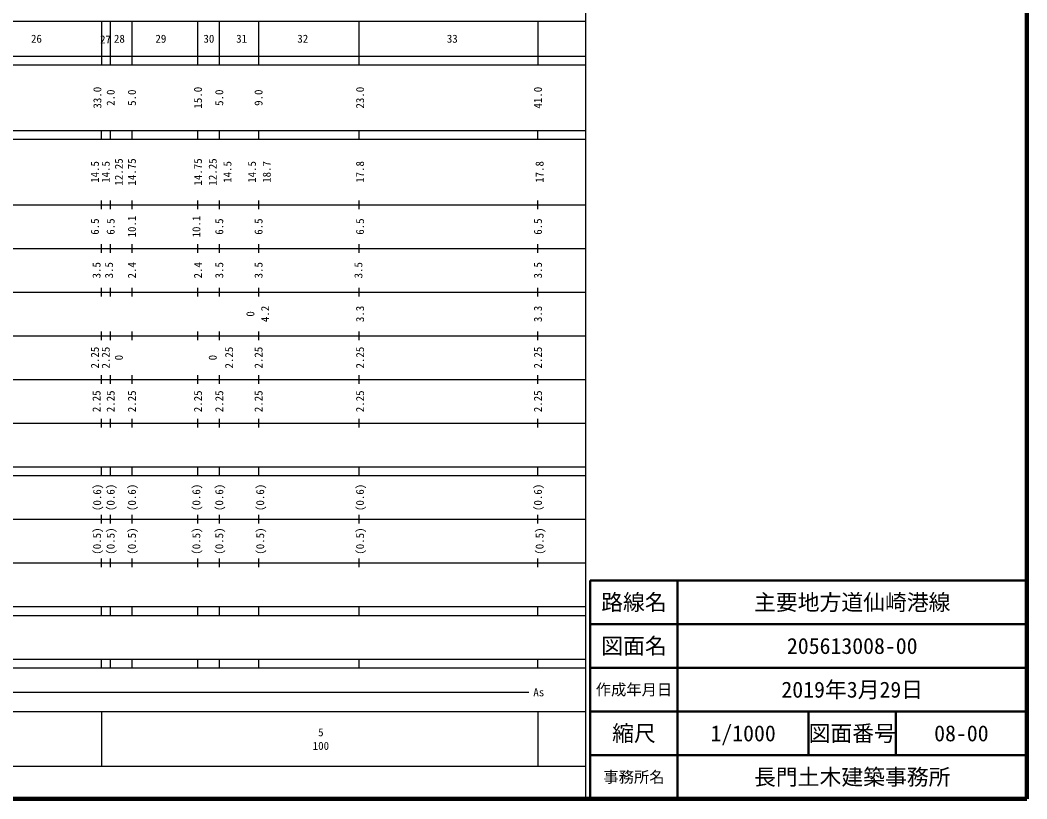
# Model space of a CAD drawing. Units: millimetres on the paper, enlarged 1000 times. Extents: x 40000 to 680000, y 20000 to 380000.
# Drawn here: x 449392 to 680000, y 20000 to 198249 of the extents above; entities that cross this region are included whole.
import ezdxf
from ezdxf.enums import TextEntityAlignment as Align

# ---------------------------------------------------------------- set-up
doc = ezdxf.new("R2010")
doc.units = ezdxf.units.MM
doc.header["$LTSCALE"] = 1000
for name, color, linetype, lineweight in [('M-TTL', 2, 'Continuous', 140), ('M-TTL-BAND', 7, 'Continuous', 25), ('M-TTL-FRAM', 2, 'Continuous', 50), ('M-TTL-LINE', 7, 'Continuous', 50), ('M-TTL-TXT', 7, 'Continuous', 13)]:
    doc.layers.add(name, color=color, linetype=linetype, lineweight=lineweight)
doc.styles.add('ＭＳ ゴシック', font='')
doc.styles.get('ＭＳ ゴシック').set_extended_font_data('MS Gothic')

msp = doc.modelspace()

# ---------------------------------------------------------------- linework, layer by layer
at = {"layer": 'M-TTL'}
for p, q in [((680000, 20000), (680000, 380000)), ((40000, 20000), (680000, 20000))]:
    msp.add_line(p, q, dxfattribs=at)
at = {"layer": 'M-TTL-BAND'}
for p, q in [((579000, 20000), (579000, 370000)), ((68000, 198000), (579000, 198000)), ((468000, 198000), (468000, 188000)), ((470000, 198000), (470000, 188000)), ((475000, 198000), (475000, 188000)), ((490000, 198000), (490000, 188000)), ((495000, 198000), (495000, 188000)), ((504000, 198000), (504000, 188000)), ((527000, 198000), (527000, 188000)), ((568000, 198000), (568000, 188000)), ((40000, 190000), (579000, 190000)), ((40000, 188000), (579000, 188000)), ((40000, 173000), (579000, 173000)), ((468000, 171000), (468000, 173000)), ((470000, 173000), (470000, 171000)), ((475000, 173000), (475000, 171000)), ((490000, 173000), (490000, 171000)), ((495000, 173000), (495000, 171000)), ((504000, 173000), (504000, 171000)), ((527000, 173000), (527000, 171000)), ((568000, 171000), (568000, 173000)), ((40000, 171000), (579000, 171000)), ((468000, 155000), (468000, 157000)), ((470000, 157000), (470000, 155000)), ((475000, 157000), (475000, 155000)), ((490000, 157000), (490000, 155000)), ((495000, 157000), (495000, 155000)), ((504000, 157000), (504000, 155000)), ((527000, 157000), (527000, 155000)), ((568000, 155000), (568000, 157000)), ((40000, 156000), (579000, 156000)), ((46000, 146000), (579000, 146000)), ((468000, 145000), (468000, 147000)), ((470000, 147000), (470000, 145000)), ((475000, 147000), (475000, 145000)), ((490000, 147000), (490000, 145000)), ((495000, 147000), (495000, 145000)), ((504000, 147000), (504000, 145000)), ((527000, 147000), (527000, 145000)), ((568000, 145000), (568000, 147000)), ((468000, 135000), (468000, 137000)), ((470000, 137000), (470000, 135000)), ((475000, 137000), (475000, 135000)), ((490000, 137000), (490000, 135000)), ((495000, 137000), (495000, 135000)), ((504000, 137000), (504000, 135000)), ((527000, 137000), (527000, 135000)), ((568000, 135000), (568000, 137000)), ((52000, 136000), (579000, 136000)), ((468000, 125000), (468000, 127000)), ((470000, 127000), (470000, 125000)), ((475000, 127000), (475000, 125000)), ((490000, 127000), (490000, 125000)), ((495000, 127000), (495000, 125000)), ((504000, 127000), (504000, 125000)), ((527000, 127000), (527000, 125000)), ((568000, 125000), (568000, 127000)), ((46000, 126000), (579000, 126000)), ((52000, 116000), (579000, 116000)), ((468000, 115000), (468000, 117000)), ((470000, 117000), (470000, 115000)), ((475000, 117000), (475000, 115000)), ((490000, 117000), (490000, 115000)), ((495000, 117000), (495000, 115000)), ((504000, 117000), (504000, 115000)), ((527000, 117000), (527000, 115000)), ((568000, 115000), (568000, 117000)), ((468000, 105000), (468000, 107000)), ((470000, 107000), (470000, 105000)), ((475000, 107000), (475000, 105000)), ((490000, 107000), (490000, 105000)), ((495000, 107000), (495000, 105000)), ((504000, 107000), (504000, 105000)), ((527000, 107000), (527000, 105000)), ((568000, 105000), (568000, 107000)), ((46000, 106000), (579000, 106000)), ((40000, 96000), (579000, 96000)), ((468000, 94000), (468000, 96000)), ((470000, 96000), (470000, 94000)), ((475000, 96000), (475000, 94000)), ((490000, 96000), (490000, 94000)), ((495000, 96000), (495000, 94000)), ((504000, 96000), (504000, 94000)), ((527000, 96000), (527000, 94000)), ((568000, 94000), (568000, 96000)), ((40000, 94000), (579000, 94000)), ((49000, 84000), (579000, 84000)), ((468000, 83000), (468000, 85000)), ((470000, 85000), (470000, 83000)), ((475000, 85000), (475000, 83000)), ((490000, 85000), (490000, 83000)), ((495000, 85000), (495000, 83000)), ((504000, 85000), (504000, 83000)), ((527000, 85000), (527000, 83000)), ((568000, 83000), (568000, 85000)), ((40000, 74000), (579000, 74000)), ((468000, 73000), (468000, 75000)), ((470000, 75000), (470000, 73000)), ((475000, 75000), (475000, 73000)), ((490000, 75000), (490000, 73000)), ((495000, 75000), (495000, 73000)), ((504000, 75000), (504000, 73000)), ((527000, 75000), (527000, 73000)), ((568000, 73000), (568000, 75000)), ((40000, 64000), (579000, 64000)), ((468000, 62000), (468000, 64000)), ((470000, 64000), (470000, 62000)), ((475000, 64000), (475000, 62000)), ((490000, 64000), (490000, 62000)), ((495000, 64000), (495000, 62000)), ((504000, 64000), (504000, 62000)), ((527000, 64000), (527000, 62000)), ((568000, 62000), (568000, 64000)), ((40000, 62000), (579000, 62000)), ((40000, 52000), (579000, 52000)), ((468000, 50000), (468000, 52000)), ((470000, 52000), (470000, 50000)), ((475000, 52000), (475000, 50000)), ((490000, 52000), (490000, 50000)), ((495000, 52000), (495000, 50000)), ((504000, 52000), (504000, 50000)), ((527000, 52000), (527000, 50000)), ((568000, 50000), (568000, 52000)), ((40000, 50000), (579000, 50000)), ((70805, 44406), (565903, 44406)), ((40000, 40000), (579000, 40000)), ((468000, 40000), (468000, 27500)), ((568000, 40000), (568000, 27500)), ((68000, 27500), (579000, 27500))]:
    msp.add_line(p, q, dxfattribs=at)
at = {"layer": 'M-TTL-FRAM'}
for p, q in [((680000, 70000), (580000, 70000)), ((580000, 70000), (580000, 20000))]:
    msp.add_line(p, q, dxfattribs=at)
at = {"layer": 'M-TTL-LINE'}
for p, q in [((600000, 70000), (600000, 20000)), ((680000, 60000), (580000, 60000)), ((680000, 50000), (580000, 50000)), ((680000, 40000), (580000, 40000)), ((630000, 40000), (630000, 30000)), ((650000, 40000), (650000, 30000)), ((680000, 30000), (580000, 30000))]:
    msp.add_line(p, q, dxfattribs=at)

# ---------------------------------------------------------------- texts
at = {"layer": 'M-TTL-BAND', "style": 'ＭＳ ゴシック'}
for s, p in [('26', (453128, 194000)), ('27', (468945, 193827)), ('28', (472129, 194000)), ('29', (481630, 194000)), ('30', (492630, 194000)), ('31', (500130, 194000)), ('32', (514131, 194000)), ('33', (548382, 194000)), ('As', (568201, 44406)), ('5', (518288, 35238)), ('100', (518288, 32131))]:
    msp.add_text(s, height=1833, dxfattribs=at).set_placement(p, align=Align.MIDDLE_CENTER)
for s, p in [('33.0', (467073, 180500)), ('2.0', (470121, 180500)), ('5.0', (474996, 180500)), ('15.0', (490122, 180500)), ('5.0', (494997, 180500)), ('9.0', (503998, 180500)), ('23.0', (527248, 180500)), ('41.0', (568000, 180500)), ('12.25', (471996, 163500)), ('14.75', (474996, 163500)), ('14.75', (490122, 163500)), ('12.25', (493497, 163500)), ('14.5', (466511, 163500)), ('14.5', (468996, 163500)), ('14.5', (496872, 163500)), ('14.5', (502497, 163500)), ('18.7', (505873, 163500)), ('17.8', (527248, 163500)), ('17.8', (568375, 163500)), ('6.5', (466511, 151000)), ('6.5', (470121, 151000)), ('10.1', (474996, 151000)), ('10.1', (489747, 151000)), ('6.5', (494997, 151000)), ('6.5', (503998, 151000)), ('6.5', (527248, 151000)), ('6.5', (568000, 151000)), ('3.5', (466886, 141000)), ('3.5', (469746, 141000)), ('2.4', (474996, 141000)), ('2.4', (490122, 141000)), ('3.5', (494997, 141000)), ('3.5', (503998, 141000)), ('3.5', (526873, 141000)), ('3.5', (568000, 141000)), ('0', (502122, 131000)), ('4.2', (505498, 131000)), ('3.3', (527248, 131000)), ('3.3', (568000, 131000)), ('2.25', (466511, 121000)), ('2.25', (468996, 121000)), ('2.25', (497247, 121000)), ('2.25', (503998, 121000)), ('2.25', (527248, 121000)), ('2.25', (568000, 121000)), ('0', (471996, 121000)), ('0', (493497, 121000)), ('2.25', (466886, 111000)), ('2.25', (470121, 111000)), ('2.25', (474996, 111000)), ('2.25', (490122, 111000)), ('2.25', (494997, 111000)), ('2.25', (503998, 111000)), ('2.25', (527248, 111000)), ('2.25', (568000, 111000)), ('(0.6)', (467030, 89000)), ('(0.6)', (470121, 89000)), ('(0.6)', (474996, 89000)), ('(0.6)', (489747, 89000)), ('(0.6)', (494997, 89000)), ('(0.6)', (504373, 89000)), ('(0.6)', (527248, 89000)), ('(0.6)', (568000, 89000)), ('(0.5)', (467004, 79000)), ('(0.5)', (470121, 79000)), ('(0.5)', (474996, 79000)), ('(0.5)', (489747, 79000)), ('(0.5)', (494997, 79000)), ('(0.5)', (504373, 79000)), ('(0.5)', (527248, 79000)), ('(0.5)', (568375, 79000))]:
    msp.add_text(s, height=1833, rotation=90, dxfattribs=at).set_placement(p, align=Align.MIDDLE_CENTER)
at = {"layer": 'M-TTL-TXT', "style": 'ＭＳ ゴシック'}
for s, height, p in [('路線名', 3666, (590000, 65000)), ('主要地方道仙崎港線', 3666, (640000, 65000)), ('図面名', 3666, (590000, 55000)), ('205613008-00', 3666, (640000, 55000)), ('作成年月日', 2566, (590000, 45000)), ('2019年3月29日', 3666, (640000, 45000)), ('縮尺', 3666, (590000, 35000)), ('1/1000', 3666, (615000, 35000)), ('図面番号', 3666, (640000, 35000)), ('08-00', 3666, (665000, 35000)), ('事務所名', 2566, (590000, 25000)), ('長門土木建築事務所', 3666, (640000, 25000))]:
    msp.add_text(s, height=height, dxfattribs=at).set_placement(p, align=Align.MIDDLE_CENTER)

doc.saveas('drawing.dxf')
